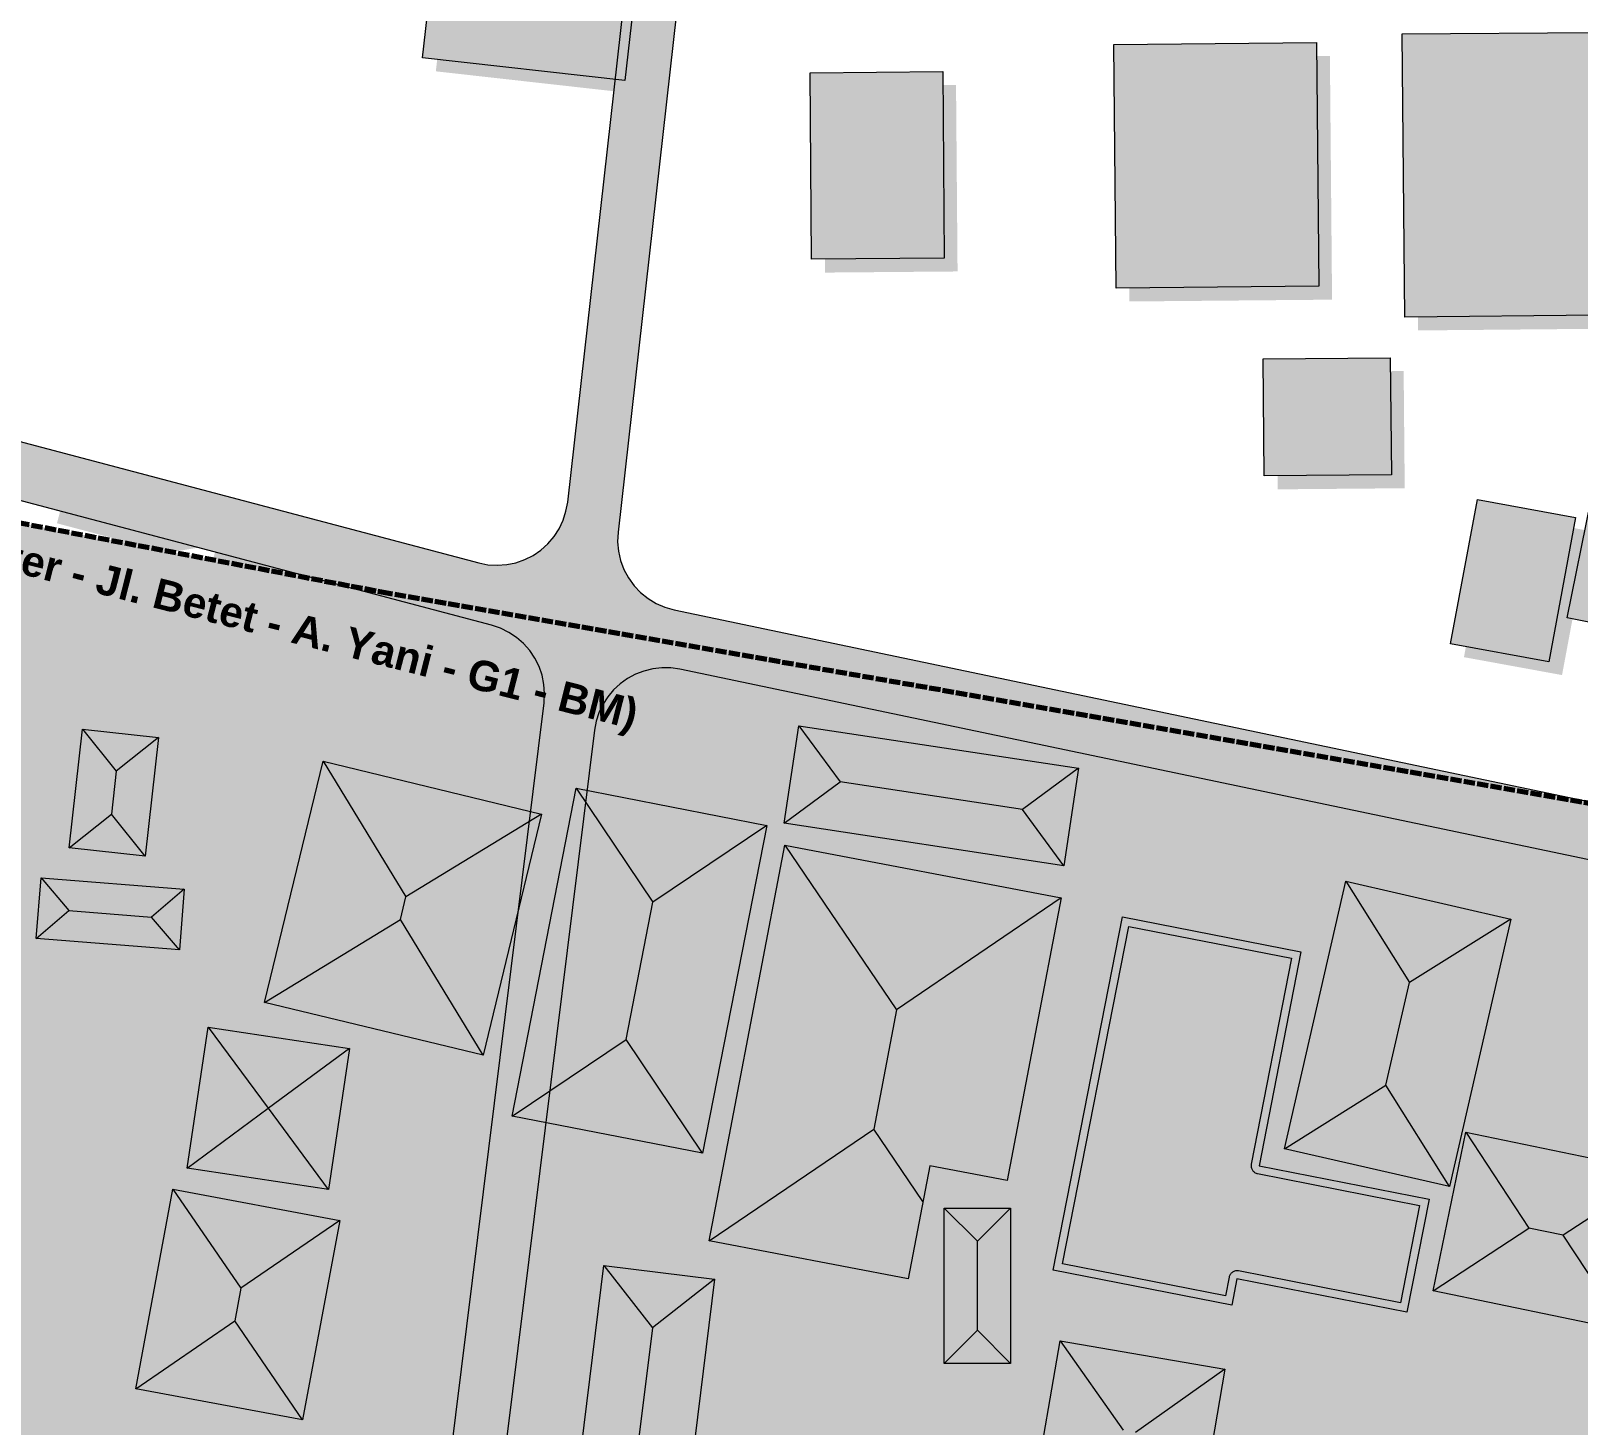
# Model space of a CAD drawing. Header units: metres. Extents: x 305859 to 307221, y 9155922 to 9156786.
# Drawn here: x 306657.5 to 306744.4, y 9156443.5 to 9156521.8 of the extents above; entities that cross this region are included whole.
import ezdxf

# ---------------------------------------------------------------- set-up
doc = ezdxf.new("R2010")
doc.units = ezdxf.units.M
doc.linetypes.add('DASHED', pattern=[1.524, 1.27, -0.254])
doc.linetypes.add('DASHED2', pattern=[0.762, 0.635, -0.127])
for name, color, linetype, lineweight, true_color in [('A-ALUR_DISTRIBUSI', 7, 'DASHED', 50, 0x7828a0), ('A-LABEL', 7, 'Continuous', 0, 0x000000), ('B-BANGUNAN_PERMUKIMAN', 7, 'Continuous', 13, 0xf0cd8c), ('B-BAYANGAN', 7, 'Continuous', 0, 0x76786c), ('B-DELINEASI', 7, 'DASHED2', 70, 0xc800c8), ('J-PERKERASAN_JALAN', 7, 'Continuous', 9, 0x989896), ('K-BANGUNAN_LUAR_TAPAK', 7, 'Continuous', 9, 0xdedede)]:
    doc.layers.add(name, color=color, linetype=linetype, lineweight=lineweight, true_color=true_color)
doc.layers.add('G-PERKERASAN', color=7, linetype='Continuous')
doc.styles.add('ARIALB', font='arialbd.ttf')

msp = doc.modelspace()

# ---------------------------------------------------------------- hatches: boundary and pattern name
at = {"layer": 'A-ALUR_DISTRIBUSI', "true_color": 0x7828a0}
h = msp.add_hatch(color=195, dxfattribs=at)
h.dxf.hatch_style = 1
h.paths.add_polyline_path([(306659.624, 9156495.393), (306665.092, 9156493.944), (306664.733, 9156492.591), (306659.265, 9156494.039), (306658.934, 9156494.127), (306659.292, 9156495.481), (306659.624, 9156495.393)])
h = msp.add_hatch(color=195, dxfattribs=at)
h.dxf.hatch_style = 1
h.paths.add_polyline_path([(306666.846, 9156492.755), (306661.978, 9156491.95), (306663.015, 9156495.865)])
h = msp.add_hatch(color=195, dxfattribs=at)
h.dxf.hatch_style = 1
h.paths.add_polyline_path([(306672.881, 9156491.881), (306673.792, 9156491.639), (306673.433, 9156490.286), (306672.522, 9156490.527), (306667.633, 9156491.822), (306667.992, 9156493.176), (306672.881, 9156491.881)])
h = msp.add_hatch(color=195, dxfattribs=at)
h.dxf.hatch_style = 1
h.paths.add_polyline_path([(306677.982, 9156490.529), (306682.065, 9156489.448), (306682.492, 9156489.335), (306682.133, 9156487.981), (306681.707, 9156488.094), (306677.624, 9156489.176), (306676.333, 9156489.518), (306676.692, 9156490.871), (306677.982, 9156490.529)])
h = msp.add_hatch(color=195, dxfattribs=at)
h.dxf.hatch_style = 1
h.paths.add_polyline_path([(306687.177, 9156488.094), (306688.193, 9156487.825), (306689.095, 9156487.636), (306690.916, 9156487.256), (306691.193, 9156487.198), (306690.907, 9156485.828), (306690.63, 9156485.886), (306688.809, 9156486.266), (306687.894, 9156486.457), (306687.876, 9156486.461), (306687.865, 9156486.464), (306687.847, 9156486.468), (306686.819, 9156486.74), (306685.033, 9156487.213), (306685.392, 9156488.567), (306687.177, 9156488.094)])
h = msp.add_hatch(color=195, dxfattribs=at)
h.dxf.hatch_style = 1
h.paths.add_polyline_path([(306697.271, 9156485.93), (306700.004, 9156485.36), (306699.718, 9156483.99), (306696.985, 9156484.56), (306693.844, 9156485.215), (306694.13, 9156486.586), (306697.271, 9156485.93)])
h = msp.add_hatch(color=195, dxfattribs=at)
h.dxf.hatch_style = 1
h.paths.add_polyline_path([(306707.246, 9156483.849), (306708.814, 9156483.522), (306708.528, 9156482.151), (306706.96, 9156482.478), (306702.654, 9156483.377), (306702.94, 9156484.747), (306707.246, 9156483.849)])
h = msp.add_hatch(color=195, dxfattribs=at)
h.dxf.hatch_style = 1
h.paths.add_polyline_path([(306713.591, 9156482.525), (306717.624, 9156481.684), (306717.338, 9156480.313), (306713.305, 9156481.155), (306711.465, 9156481.539), (306711.751, 9156482.909), (306713.591, 9156482.525)])
h = msp.add_hatch(color=195, dxfattribs=at)
h.dxf.hatch_style = 1
h.paths.add_polyline_path([(306720.841, 9156481.013), (306726.434, 9156479.846), (306726.149, 9156478.475), (306720.555, 9156479.642), (306720.275, 9156479.701), (306720.561, 9156481.071), (306720.841, 9156481.013)])
h = msp.add_hatch(color=195, dxfattribs=at)
h.dxf.hatch_style = 1
h.paths.add_polyline_path([(306735.102, 9156477.323), (306730.283, 9156476.259), (306731.11, 9156480.224)])
h = msp.add_hatch(color=195, dxfattribs=at)
h.dxf.hatch_style = 1
h.paths.add_polyline_path([(306732.627, 9156478.554), (306735.245, 9156478.008), (306734.959, 9156476.638), (306732.342, 9156477.184), (306729.085, 9156477.863), (306729.371, 9156479.233), (306732.627, 9156478.554)])
h = msp.add_hatch(color=195, dxfattribs=at)
h.dxf.hatch_style = 1
h.paths.add_polyline_path([(306740.795, 9156476.85), (306743.522, 9156476.282), (306744.055, 9156476.171), (306743.769, 9156474.8), (306743.237, 9156474.911), (306740.509, 9156475.48), (306737.896, 9156476.025), (306738.182, 9156477.396), (306740.795, 9156476.85)])
at = {"layer": 'B-BANGUNAN_PERMUKIMAN', "true_color": 0xee9467}
h = msp.add_hatch(color=21, dxfattribs=at)
h.dxf.hatch_style = 1
h.paths.add_polyline_path([(306660.367, 9156482.572), (306662.262, 9156480.204), (306661.995, 9156477.799), (306659.627, 9156475.905), (306659.627, 9156475.905), (306660.367, 9156482.572)])
at = {"layer": 'B-BANGUNAN_PERMUKIMAN', "true_color": 0xe99165}
h = msp.add_hatch(color=33, dxfattribs=at)
h.dxf.hatch_style = 1
h.paths.add_polyline_path([(306662.262, 9156480.204), (306660.367, 9156482.572), (306664.63, 9156482.099), (306662.262, 9156480.204)])
at = {"layer": 'B-BANGUNAN_PERMUKIMAN', "true_color": 0xef9567}
h = msp.add_hatch(color=21, dxfattribs=at)
h.dxf.hatch_style = 1
h.paths.add_polyline_path([(306702.939, 9156479.602), (306699.785, 9156477.278), (306700.615, 9156482.756), (306702.939, 9156479.602)])
at = {"layer": 'B-BANGUNAN_PERMUKIMAN', "true_color": 0xe89064}
h = msp.add_hatch(color=33, dxfattribs=at)
h.dxf.hatch_style = 1
h.paths.add_polyline_path([(306716.33, 9156480.376), (306713.176, 9156478.051), (306702.939, 9156479.602), (306700.615, 9156482.756), (306700.615, 9156482.757), (306716.33, 9156480.376)])
at = {"layer": 'B-BANGUNAN_PERMUKIMAN', "true_color": 0xb97350}
h = msp.add_hatch(color=23, dxfattribs=at)
h.dxf.hatch_style = 1
h.paths.add_polyline_path([(306661.995, 9156477.799), (306662.262, 9156480.204), (306664.63, 9156482.099), (306663.889, 9156475.432), (306661.995, 9156477.799)])
at = {"layer": 'B-BANGUNAN_PERMUKIMAN', "true_color": 0xf09668}
h = msp.add_hatch(color=21, dxfattribs=at)
h.dxf.hatch_style = 1
h.paths.add_polyline_path([(306678.533, 9156473.143), (306678.226, 9156471.874), (306670.6, 9156467.222), (306673.881, 9156480.769), (306678.533, 9156473.143)])
at = {"layer": 'B-BANGUNAN_PERMUKIMAN', "true_color": 0xe58e63}
h = msp.add_hatch(color=33, dxfattribs=at)
h.dxf.hatch_style = 1
h.paths.add_polyline_path([(306678.533, 9156473.143), (306673.881, 9156480.769), (306673.881, 9156480.769), (306686.158, 9156477.795), (306678.533, 9156473.143)])
at = {"layer": 'B-BANGUNAN_PERMUKIMAN', "true_color": 0xbf7753}
h = msp.add_hatch(color=23, dxfattribs=at)
h.dxf.hatch_style = 1
h.paths.add_polyline_path([(306702.939, 9156479.602), (306713.176, 9156478.051), (306715.5, 9156474.897), (306699.785, 9156477.278), (306702.939, 9156479.602)])
at = {"layer": 'B-BANGUNAN_PERMUKIMAN', "true_color": 0xb87250}
h = msp.add_hatch(color=35, dxfattribs=at)
h.dxf.hatch_style = 1
h.paths.add_polyline_path([(306713.176, 9156478.051), (306716.33, 9156480.376), (306715.5, 9156474.897), (306715.5, 9156474.897), (306713.176, 9156478.051)])
at = {"layer": 'B-BANGUNAN_PERMUKIMAN', "true_color": 0xf09568}
h = msp.add_hatch(color=21, dxfattribs=at)
h.dxf.hatch_style = 1
h.paths.add_polyline_path([(306688.111, 9156479.25), (306692.414, 9156472.858), (306690.905, 9156465.137), (306684.513, 9156460.835), (306684.513, 9156460.835), (306688.111, 9156479.25)])
at = {"layer": 'B-BANGUNAN_PERMUKIMAN', "true_color": 0xe68f64}
h = msp.add_hatch(color=33, dxfattribs=at)
h.dxf.hatch_style = 1
h.paths.add_polyline_path([(306698.806, 9156477.16), (306698.806, 9156477.16), (306692.414, 9156472.858), (306688.111, 9156479.25), (306698.806, 9156477.16)])
at = {"layer": 'B-BANGUNAN_PERMUKIMAN', "true_color": 0xbe7652}
h = msp.add_hatch(color=23, dxfattribs=at)
h.dxf.hatch_style = 1
h.paths.add_polyline_path([(306661.995, 9156477.799), (306663.889, 9156475.432), (306663.889, 9156475.432), (306659.627, 9156475.905), (306661.995, 9156477.799)])
at = {"layer": 'B-BANGUNAN_PERMUKIMAN', "true_color": 0xb7714f}
h = msp.add_hatch(color=35, dxfattribs=at)
h.dxf.hatch_style = 1
h.paths.add_polyline_path([(306682.877, 9156464.249), (306678.226, 9156471.874), (306678.533, 9156473.143), (306686.158, 9156477.795), (306682.877, 9156464.249)])
at = {"layer": 'B-BANGUNAN_PERMUKIMAN', "true_color": 0xb7724f}
h = msp.add_hatch(color=35, dxfattribs=at)
h.dxf.hatch_style = 1
h.paths.add_polyline_path([(306690.905, 9156465.137), (306692.414, 9156472.858), (306698.806, 9156477.16), (306695.207, 9156458.745), (306690.905, 9156465.137)])
at = {"layer": 'B-BANGUNAN_PERMUKIMAN', "true_color": 0xec9366}
h = msp.add_hatch(color=33, dxfattribs=at)
h.dxf.hatch_style = 1
h.paths.add_polyline_path([(306699.823, 9156476.054), (306706.1, 9156466.809), (306704.819, 9156460.108), (306695.574, 9156453.83), (306696.789, 9156460.183), (306697.864, 9156465.808), (306699.823, 9156476.054)])
at = {"layer": 'B-BANGUNAN_PERMUKIMAN', "true_color": 0xe58e63}
h = msp.add_hatch(color=33, dxfattribs=at)
h.dxf.hatch_style = 1
h.paths.add_polyline_path([(306706.1, 9156466.809), (306699.823, 9156476.054), (306715.345, 9156473.086), (306715.345, 9156473.086), (306706.1, 9156466.809)])
at = {"layer": 'B-BANGUNAN_PERMUKIMAN', "true_color": 0xed9467}
h = msp.add_hatch(color=21, dxfattribs=at)
h.dxf.hatch_style = 1
h.paths.add_polyline_path([(306659.604, 9156472.378), (306657.77, 9156470.813), (306658.039, 9156474.212), (306659.604, 9156472.378)])
at = {"layer": 'B-BANGUNAN_PERMUKIMAN', "true_color": 0xea9165}
h = msp.add_hatch(color=33, dxfattribs=at)
h.dxf.hatch_style = 1
h.paths.add_polyline_path([(306664.248, 9156472.012), (306659.604, 9156472.378), (306658.039, 9156474.212), (306658.039, 9156474.212), (306666.082, 9156473.577), (306664.248, 9156472.012)])
at = {"layer": 'B-BANGUNAN_PERMUKIMAN', "true_color": 0xba7350}
h = msp.add_hatch(color=23, dxfattribs=at)
h.dxf.hatch_style = 1
h.paths.add_polyline_path([(306665.813, 9156470.178), (306664.248, 9156472.012), (306666.082, 9156473.577), (306666.082, 9156473.577), (306665.813, 9156470.178)])
at = {"layer": 'B-BANGUNAN_PERMUKIMAN', "true_color": 0xf09568}
h = msp.add_hatch(color=21, dxfattribs=at)
h.dxf.hatch_style = 1
h.paths.add_polyline_path([(306731.343, 9156474.021), (306734.913, 9156468.33), (306733.595, 9156462.572), (306727.904, 9156459.002), (306727.904, 9156459.002), (306731.343, 9156474.021)])
at = {"layer": 'B-BANGUNAN_PERMUKIMAN', "true_color": 0xe68f63}
h = msp.add_hatch(color=33, dxfattribs=at)
h.dxf.hatch_style = 1
h.paths.add_polyline_path([(306740.603, 9156471.9), (306734.913, 9156468.33), (306731.343, 9156474.021), (306740.603, 9156471.9)])
at = {"layer": 'B-BANGUNAN_PERMUKIMAN', "true_color": 0xb5714e}
h = msp.add_hatch(color=35, dxfattribs=at)
h.dxf.hatch_style = 1
h.paths.add_polyline_path([(306704.819, 9156460.108), (306706.1, 9156466.809), (306715.345, 9156473.086), (306712.311, 9156457.216), (306707.969, 9156458.046), (306707.584, 9156456.035), (306704.819, 9156460.108)])
at = {"layer": 'B-BANGUNAN_PERMUKIMAN', "true_color": 0xbd7652}
h = msp.add_hatch(color=23, dxfattribs=at)
h.dxf.hatch_style = 1
h.paths.add_polyline_path([(306657.77, 9156470.813), (306659.604, 9156472.378), (306664.248, 9156472.012), (306665.813, 9156470.178), (306657.77, 9156470.813)])
at = {"layer": 'B-BANGUNAN_PERMUKIMAN', "true_color": 0xc27954}
h = msp.add_hatch(color=23, dxfattribs=at)
h.dxf.hatch_style = 1
h.paths.add_polyline_path([(306678.226, 9156471.874), (306682.877, 9156464.249), (306670.6, 9156467.222), (306678.226, 9156471.874)])
at = {"layer": 'B-BANGUNAN_PERMUKIMAN', "true_color": 0xd4845c}
h = msp.add_hatch(color=23, dxfattribs=at)
h.dxf.hatch_style = 1
h.paths.add_polyline_path([(306736.019, 9156456.174), (306734.774, 9156449.822), (306725.224, 9156451.693), (306724.933, 9156450.209), (306714.899, 9156452.175), (306718.788, 9156472.019), (306728.823, 9156470.053), (306726.469, 9156458.046), (306736.019, 9156456.174)])
at = {"layer": 'B-BANGUNAN_PERMUKIMAN', "true_color": 0xb7724f}
h = msp.add_hatch(color=35, dxfattribs=at)
h.dxf.hatch_style = 1
h.paths.add_polyline_path([(306733.595, 9156462.572), (306734.913, 9156468.33), (306740.603, 9156471.9), (306737.164, 9156456.882), (306733.595, 9156462.572)])
at = {"layer": 'B-BANGUNAN_PERMUKIMAN', "true_color": 0xef9467}
h = msp.add_hatch(color=21, dxfattribs=at)
h.dxf.hatch_style = 1
h.paths.add_polyline_path([(306670.806, 9156461.273), (306666.25, 9156457.905), (306667.438, 9156465.829), (306670.806, 9156461.273)])
at = {"layer": 'B-BANGUNAN_PERMUKIMAN', "true_color": 0xe89064}
h = msp.add_hatch(color=33, dxfattribs=at)
h.dxf.hatch_style = 1
h.paths.add_polyline_path([(306670.819, 9156461.271), (306670.806, 9156461.273), (306667.438, 9156465.829), (306667.438, 9156465.829), (306675.376, 9156464.639), (306670.819, 9156461.271)])
at = {"layer": 'B-BANGUNAN_PERMUKIMAN', "true_color": 0xc17853}
h = msp.add_hatch(color=23, dxfattribs=at)
h.dxf.hatch_style = 1
h.paths.add_polyline_path([(306690.905, 9156465.137), (306695.207, 9156458.745), (306684.513, 9156460.835), (306690.905, 9156465.137)])
at = {"layer": 'B-BANGUNAN_PERMUKIMAN', "true_color": 0xb87350}
h = msp.add_hatch(color=35, dxfattribs=at)
h.dxf.hatch_style = 1
h.paths.add_polyline_path([(306670.819, 9156461.271), (306675.376, 9156464.639), (306674.187, 9156456.714), (306670.819, 9156461.271)])
at = {"layer": 'B-BANGUNAN_PERMUKIMAN', "true_color": 0xc17854}
h = msp.add_hatch(color=23, dxfattribs=at)
h.dxf.hatch_style = 1
h.paths.add_polyline_path([(306733.595, 9156462.572), (306737.164, 9156456.882), (306737.164, 9156456.881), (306727.904, 9156459.002), (306733.595, 9156462.572)])
at = {"layer": 'B-BANGUNAN_PERMUKIMAN', "true_color": 0xbf7753}
h = msp.add_hatch(color=23, dxfattribs=at)
h.dxf.hatch_style = 1
h.paths.add_polyline_path([(306666.25, 9156457.905), (306666.25, 9156457.905), (306670.806, 9156461.273), (306670.819, 9156461.271), (306674.187, 9156456.714), (306666.25, 9156457.905)])
h = msp.add_hatch(color=23, dxfattribs=at)
h.dxf.hatch_style = 1
h.paths.add_polyline_path([(306704.819, 9156460.108), (306707.584, 9156456.035), (306706.754, 9156451.693), (306695.574, 9156453.83), (306704.819, 9156460.108)])
at = {"layer": 'B-BANGUNAN_PERMUKIMAN', "true_color": 0xf09568}
h = msp.add_hatch(color=21, dxfattribs=at)
h.dxf.hatch_style = 1
h.paths.add_polyline_path([(306738.093, 9156459.93), (306738.093, 9156459.93), (306741.626, 9156454.549), (306736.244, 9156451.016), (306738.093, 9156459.93)])
at = {"layer": 'B-BANGUNAN_PERMUKIMAN', "true_color": 0xe68f64}
h = msp.add_hatch(color=33, dxfattribs=at)
h.dxf.hatch_style = 1
h.paths.add_polyline_path([(306743.559, 9156454.148), (306741.626, 9156454.549), (306738.093, 9156459.93), (306748.94, 9156457.682), (306743.559, 9156454.148)])
at = {"layer": 'B-BANGUNAN_PERMUKIMAN', "true_color": 0xb7724f}
h = msp.add_hatch(color=35, dxfattribs=at)
h.dxf.hatch_style = 1
h.paths.add_polyline_path([(306743.559, 9156454.148), (306748.94, 9156457.682), (306747.092, 9156448.768), (306743.559, 9156454.148)])
at = {"layer": 'B-BANGUNAN_PERMUKIMAN', "true_color": 0xef9568}
h = msp.add_hatch(color=21, dxfattribs=at)
h.dxf.hatch_style = 1
h.paths.add_polyline_path([(306669.262, 9156451.165), (306668.92, 9156449.335), (306663.364, 9156445.525), (306665.452, 9156456.722), (306669.262, 9156451.165)])
at = {"layer": 'B-BANGUNAN_PERMUKIMAN', "true_color": 0xe78f64}
h = msp.add_hatch(color=33, dxfattribs=at)
h.dxf.hatch_style = 1
h.paths.add_polyline_path([(306669.262, 9156451.165), (306665.452, 9156456.722), (306674.818, 9156454.975), (306669.262, 9156451.165)])
at = {"layer": 'B-BANGUNAN_PERMUKIMAN', "true_color": 0xeb9266}
h = msp.add_hatch(color=33, dxfattribs=at)
h.dxf.hatch_style = 1
h.paths.add_polyline_path([(306708.782, 9156455.668), (306710.648, 9156453.803), (306710.648, 9156448.802), (306708.782, 9156446.937), (306708.782, 9156455.668)])
h = msp.add_hatch(color=33, dxfattribs=at)
h.dxf.hatch_style = 1
h.paths.add_polyline_path([(306712.513, 9156455.668), (306710.648, 9156453.803), (306708.782, 9156455.668), (306712.513, 9156455.668)])
at = {"layer": 'B-BANGUNAN_PERMUKIMAN', "true_color": 0xbc7551}
h = msp.add_hatch(color=23, dxfattribs=at)
h.dxf.hatch_style = 1
h.paths.add_polyline_path([(306712.513, 9156446.937), (306710.648, 9156448.802), (306710.648, 9156453.803), (306712.513, 9156455.668), (306712.513, 9156446.937)])
at = {"layer": 'B-BANGUNAN_PERMUKIMAN', "true_color": 0xb8724f}
h = msp.add_hatch(color=35, dxfattribs=at)
h.dxf.hatch_style = 1
h.paths.add_polyline_path([(306672.73, 9156443.779), (306668.92, 9156449.335), (306669.262, 9156451.165), (306674.818, 9156454.975), (306672.73, 9156443.779)])
at = {"layer": 'B-BANGUNAN_PERMUKIMAN', "true_color": 0xc17853}
h = msp.add_hatch(color=23, dxfattribs=at)
h.dxf.hatch_style = 1
h.paths.add_polyline_path([(306736.244, 9156451.016), (306741.626, 9156454.549), (306743.559, 9156454.148), (306747.092, 9156448.768), (306747.092, 9156448.767), (306736.244, 9156451.016)])
at = {"layer": 'B-BANGUNAN_PERMUKIMAN', "true_color": 0xee9467}
h = msp.add_hatch(color=21, dxfattribs=at)
h.dxf.hatch_style = 1
h.paths.add_polyline_path([(306692.384, 9156448.944), (306691.406, 9156441.03), (306687.915, 9156438.307), (306687.915, 9156438.307), (306689.661, 9156452.435), (306689.661, 9156452.435), (306692.384, 9156448.944)])
at = {"layer": 'B-BANGUNAN_PERMUKIMAN', "true_color": 0xe89065}
h = msp.add_hatch(color=33, dxfattribs=at)
h.dxf.hatch_style = 1
h.paths.add_polyline_path([(306692.384, 9156448.944), (306689.661, 9156452.435), (306695.875, 9156451.667), (306692.384, 9156448.944)])
at = {"layer": 'B-BANGUNAN_PERMUKIMAN', "true_color": 0xb97350}
h = msp.add_hatch(color=23, dxfattribs=at)
h.dxf.hatch_style = 1
h.paths.add_polyline_path([(306694.129, 9156437.539), (306691.406, 9156441.03), (306692.384, 9156448.944), (306695.875, 9156451.667), (306694.129, 9156437.539)])
at = {"layer": 'B-BANGUNAN_PERMUKIMAN', "true_color": 0xc07853}
h = msp.add_hatch(color=23, dxfattribs=at)
h.dxf.hatch_style = 1
h.paths.add_polyline_path([(306663.364, 9156445.525), (306663.364, 9156445.525), (306668.92, 9156449.335), (306672.73, 9156443.779), (306663.364, 9156445.525)])
at = {"layer": 'B-BANGUNAN_PERMUKIMAN', "true_color": 0xbc7551}
h = msp.add_hatch(color=23, dxfattribs=at)
h.dxf.hatch_style = 1
h.paths.add_polyline_path([(306710.648, 9156448.802), (306712.513, 9156446.937), (306708.782, 9156446.937), (306710.648, 9156448.802)])
at = {"layer": 'B-BANGUNAN_PERMUKIMAN', "true_color": 0xef9568}
h = msp.add_hatch(color=21, dxfattribs=at)
h.dxf.hatch_style = 1
h.paths.add_polyline_path([(306718.842, 9156443.186), (306713.821, 9156439.639), (306715.296, 9156448.206), (306718.842, 9156443.186)])
at = {"layer": 'B-BANGUNAN_PERMUKIMAN', "true_color": 0xe79064}
h = msp.add_hatch(color=33, dxfattribs=at)
h.dxf.hatch_style = 1
h.paths.add_polyline_path([(306724.549, 9156446.614), (306719.528, 9156443.067), (306718.842, 9156443.186), (306715.296, 9156448.206), (306715.296, 9156448.207), (306724.549, 9156446.614)])
at = {"layer": 'B-BANGUNAN_PERMUKIMAN', "true_color": 0xb8724f}
h = msp.add_hatch(color=35, dxfattribs=at)
h.dxf.hatch_style = 1
h.paths.add_polyline_path([(306723.074, 9156438.047), (306723.074, 9156438.047), (306719.528, 9156443.067), (306724.549, 9156446.614), (306723.074, 9156438.047)])
at = {"layer": 'B-BAYANGAN', "true_color": 0x76786c}
h = msp.add_hatch(color=8, dxfattribs=at)
h.dxf.hatch_style = 1
h.paths.add_polyline_path([(306681.829, 9156533.697), (306693.189, 9156532.427), (306691.58, 9156518.241), (306680.22, 9156519.511), (306681.829, 9156533.697)])
h = msp.add_hatch(color=8, dxfattribs=at)
h.dxf.hatch_style = 1
h.paths.add_polyline_path([(306735.257, 9156520.863), (306746.137, 9156520.951), (306746.279, 9156505.058), (306735.399, 9156504.959), (306735.257, 9156520.863)])
h = msp.add_hatch(color=8, dxfattribs=at)
h.dxf.hatch_style = 1
h.paths.add_polyline_path([(306719.06, 9156520.277), (306730.448, 9156520.379), (306730.569, 9156506.687), (306719.182, 9156506.585), (306719.06, 9156520.277)])
h = msp.add_hatch(color=8, dxfattribs=at)
h.dxf.hatch_style = 1
h.paths.add_polyline_path([(306701.996, 9156518.681), (306709.444, 9156518.745), (306709.53, 9156508.271), (306702.082, 9156508.208), (306701.996, 9156518.681)])
h = msp.add_hatch(color=8, dxfattribs=at)
h.dxf.hatch_style = 1
h.paths.add_polyline_path([(306727.452, 9156502.615), (306734.591, 9156502.677), (306734.651, 9156496.096), (306727.512, 9156496.034), (306727.452, 9156502.615)])
h = msp.add_hatch(color=8, dxfattribs=at)
h.dxf.hatch_style = 1
h.paths.add_polyline_path([(306745.001, 9156493.705), (306743.489, 9156485.603), (306737.978, 9156486.609), (306739.49, 9156494.711), (306745.001, 9156493.705)])
h = msp.add_hatch(color=8, dxfattribs=at)
h.dxf.hatch_style = 1
h.paths.add_polyline_path([(306665.38, 9156481.349), (306664.639, 9156474.682), (306660.376, 9156475.155), (306661.117, 9156481.823), (306665.38, 9156481.349)])
h = msp.add_hatch(color=8, dxfattribs=at)
h.dxf.hatch_style = 1
h.paths.add_polyline_path([(306717.081, 9156479.625), (306716.251, 9156474.147), (306700.535, 9156476.528), (306701.365, 9156482.007), (306717.081, 9156479.625)])
h = msp.add_hatch(color=8, dxfattribs=at)
h.dxf.hatch_style = 1
h.paths.add_polyline_path([(306686.908, 9156477.045), (306683.628, 9156463.499), (306671.35, 9156466.472), (306674.631, 9156480.019), (306686.908, 9156477.045)])
h = msp.add_hatch(color=8, dxfattribs=at)
h.dxf.hatch_style = 1
h.paths.add_polyline_path([(306699.556, 9156476.41), (306695.957, 9156457.995), (306685.263, 9156460.085), (306688.861, 9156478.5), (306699.556, 9156476.41)])
h = msp.add_hatch(color=8, dxfattribs=at)
h.dxf.hatch_style = 1
h.paths.add_polyline_path([(306716.095, 9156472.337), (306713.061, 9156456.466), (306708.719, 9156457.296), (306707.504, 9156450.943), (306696.324, 9156453.08), (306697.539, 9156459.433), (306700.573, 9156475.304), (306716.095, 9156472.337)])
h = msp.add_hatch(color=8, dxfattribs=at)
h.dxf.hatch_style = 1
h.paths.add_polyline_path([(306666.832, 9156472.827), (306666.564, 9156469.428), (306658.52, 9156470.063), (306658.789, 9156473.462), (306666.832, 9156472.827)])
h = msp.add_hatch(color=8, dxfattribs=at)
h.dxf.hatch_style = 1
h.paths.add_polyline_path([(306741.353, 9156471.15), (306737.914, 9156456.131), (306728.653, 9156458.252), (306732.092, 9156473.271), (306741.353, 9156471.15)])
h = msp.add_hatch(color=8, dxfattribs=at)
h.dxf.hatch_style = 1
h.paths.add_polyline_path([(306736.769, 9156455.424), (306735.524, 9156449.072), (306725.974, 9156450.943), (306725.683, 9156449.459), (306715.649, 9156451.425), (306719.538, 9156471.269), (306729.573, 9156469.303), (306727.219, 9156457.296), (306736.769, 9156455.424)])
h = msp.add_hatch(color=8, dxfattribs=at)
h.dxf.hatch_style = 1
h.paths.add_polyline_path([(306676.126, 9156463.889), (306674.937, 9156455.964), (306666.999, 9156457.155), (306668.188, 9156465.079), (306676.126, 9156463.889)])
h = msp.add_hatch(color=8, dxfattribs=at)
h.dxf.hatch_style = 1
h.paths.add_polyline_path([(306749.69, 9156456.932), (306747.842, 9156448.017), (306736.994, 9156450.266), (306738.842, 9156459.181), (306749.69, 9156456.932)])
h = msp.add_hatch(color=8, dxfattribs=at)
h.dxf.hatch_style = 1
h.paths.add_polyline_path([(306675.568, 9156454.225), (306673.48, 9156443.029), (306664.114, 9156444.775), (306666.202, 9156455.972), (306675.568, 9156454.225)])
h = msp.add_hatch(color=8, dxfattribs=at)
h.dxf.hatch_style = 1
h.paths.add_polyline_path([(306713.263, 9156446.187), (306709.532, 9156446.187), (306709.532, 9156454.918), (306713.263, 9156454.918), (306713.263, 9156446.187)])
h = msp.add_hatch(color=8, dxfattribs=at)
h.dxf.hatch_style = 1
h.paths.add_polyline_path([(306696.625, 9156450.917), (306694.879, 9156436.789), (306688.665, 9156437.557), (306690.411, 9156451.685), (306696.625, 9156450.917)])
h = msp.add_hatch(color=8, dxfattribs=at)
h.dxf.hatch_style = 1
h.paths.add_polyline_path([(306725.299, 9156445.864), (306723.825, 9156437.297), (306714.571, 9156438.889), (306716.046, 9156447.457), (306725.299, 9156445.864)])
at = {"layer": 'G-PERKERASAN', "true_color": 0xe0ded9}
h = msp.add_hatch(color=254, dxfattribs=at)
h.dxf.hatch_style = 1
h.paths.add_polyline_path([(306908.991, 9156199.224), (306871.946, 9156198.019), (306868.838, 9156144.144), (306843.973, 9156139.654), (306613.966, 9156113.407), (306520.721, 9156109.954), (306448.831, 9156118.111), (306448.831, 9156123.174), (306477.156, 9156118.515), (306520.147, 9156115.685), (306566.866, 9156115.258), (306613.832, 9156118.698), (306780.378, 9156142.221), (306834.175, 9156150.611), (306834.206, 9156150.614), (306834.236, 9156150.619), (306836.67, 9156150.94), (306832.652, 9156160.25), (306794.325, 9156155.537), (306785.065, 9156153.865), (306754.667, 9156148.377), (306749.086, 9156147.369), (306735.941, 9156145.416), (306694.109, 9156139.201), (306682.572, 9156137.435), (306647.045, 9156131.998), (306596.424, 9156127.396), (306534.299, 9156127.396), (306532.491, 9156127.582), (306527.336, 9156128.112), (306527.76, 9156145.94), (306529.801, 9156231.677), (306512.264, 9156228.096), (306472.743, 9156232.048), (306466.174, 9156213.241), (306448.831, 9156196.713), (306448.831, 9156532.371), (306504.834, 9156523.084), (306572.178, 9156510.306), (306677.166, 9156490.276), (306781.809, 9156471.972), (306833.432, 9156467.309), (306884.355, 9156462.71), (306888.869, 9156462.302), (306908.991, 9156460.229), (306908.991, 9156405.135), (306880.738, 9156410.367), (306872.191, 9156289.958), (306880.063, 9156289.504), (306887.261, 9156399.075), (306908.991, 9156395.952), (306908.991, 9156283.201), (306908.991, 9156208.942), (306891.749, 9156208.374), (306886.184, 9156208.191), (306882.096, 9156208.056), (306881.637, 9156222), (306879.908, 9156222), (306879.787, 9156200), (306885.632, 9156200.303), (306885.601, 9156199.857), (306906.625, 9156201.392), (306908.7, 9156201.5), (306908.991, 9156201.535), (306908.991, 9156199.224)])
at = {"layer": 'J-PERKERASAN_JALAN', "true_color": 0xa8a8a6}
h = msp.add_hatch(color=253, dxfattribs=at)
h.dxf.hatch_style = 1
h.paths.add_polyline_path([(306644.846, 9156501.891), (306682.628, 9156491.9), (306683.147, 9156491.799), (306683.674, 9156491.767), (306684.2, 9156491.805), (306684.718, 9156491.912), (306685.216, 9156492.086), (306685.687, 9156492.324), (306686.123, 9156492.622), (306686.516, 9156492.975), (306686.858, 9156493.377), (306687.145, 9156493.82), (306687.371, 9156494.297), (306687.532, 9156494.8), (306687.626, 9156495.32), (306695.984, 9156569.63), (306695.989, 9156569.68), (306698.582, 9156595.648), (306698.6, 9156596.174), (306698.548, 9156596.698), (306698.428, 9156597.211), (306698.242, 9156597.704), (306697.992, 9156598.168), (306697.684, 9156598.595), (306697.322, 9156598.978), (306696.913, 9156599.31), (306696.464, 9156599.585), (306695.982, 9156599.799), (306695.477, 9156599.948), (306694.957, 9156600.029), (306670.552, 9156602.201), (306670.518, 9156602.204), (306670.5, 9156602.206), (306670.466, 9156602.21), (306657.245, 9156603.85), (306657.037, 9156603.87), (306645.006, 9156604.728), (306644.988, 9156604.729), (306644.846, 9156604.739), (306644.846, 9156621.261), (306646.808, 9156644.864), (306646.817, 9156645.394), (306646.755, 9156645.922), (306646.625, 9156646.436), (306646.427, 9156646.928), (306646.166, 9156647.39), (306645.846, 9156647.813), (306645.473, 9156648.191), (306645.053, 9156648.515), (306644.846, 9156648.636), (306644.846, 9156652.085), (306644.923, 9156652.078), (306645.076, 9156652.056), (306645.226, 9156652.019), (306645.31, 9156651.993), (306646.552, 9156651.573), (306646.635, 9156651.543), (306646.777, 9156651.481), (306646.893, 9156651.417), (306647.021, 9156651.331), (306647.091, 9156651.277), (306648.075, 9156650.482), (306648.162, 9156650.408), (306648.302, 9156650.266), (306648.424, 9156650.108), (306648.487, 9156650.013), (306649.22, 9156648.813), (306649.269, 9156648.727), (306649.344, 9156648.572), (306649.403, 9156648.411), (306649.43, 9156648.316), (306649.845, 9156646.712), (306649.869, 9156646.584), (306649.877, 9156646.448), (306649.896, 9156646.221), (306649.912, 9156646.085), (306649.909, 9156645.955), (306647.057, 9156611.647), (306647.048, 9156611.12), (306647.108, 9156610.596), (306647.237, 9156610.085), (306647.432, 9156609.595), (306647.689, 9156609.135), (306648.005, 9156608.713), (306648.374, 9156608.336), (306648.789, 9156608.011), (306649.243, 9156607.743), (306649.728, 9156607.538), (306650.236, 9156607.397), (306650.758, 9156607.325), (306657.367, 9156606.854), (306657.419, 9156606.85), (306657.445, 9156606.847), (306657.497, 9156606.842), (306665.344, 9156605.868), (306665.869, 9156605.838), (306666.394, 9156605.877), (306666.909, 9156605.984), (306667.406, 9156606.159), (306667.875, 9156606.397), (306668.309, 9156606.694), (306668.701, 9156607.046), (306669.043, 9156607.446), (306669.329, 9156607.888), (306669.555, 9156608.363), (306669.716, 9156608.864), (306669.81, 9156609.382), (306674.406, 9156649.437), (306674.428, 9156649.558), (306674.551, 9156649.552), (306677.271, 9156649.24), (306677.393, 9156649.218), (306677.387, 9156649.095), (306672.801, 9156609.131), (306672.776, 9156608.6), (306672.821, 9156608.07), (306672.936, 9156607.551), (306673.119, 9156607.051), (306673.367, 9156606.581), (306673.675, 9156606.147), (306674.037, 9156605.758), (306674.448, 9156605.421), (306674.9, 9156605.141), (306675.385, 9156604.924), (306675.895, 9156604.773), (306676.421, 9156604.69), (306695.455, 9156602.997), (306695.967, 9156602.984), (306696.477, 9156603.037), (306696.976, 9156603.155), (306697.455, 9156603.336), (306697.908, 9156603.576), (306698.326, 9156603.873), (306698.703, 9156604.22), (306699.032, 9156604.613), (306699.309, 9156605.044), (306699.528, 9156605.508), (306699.686, 9156605.996), (306699.78, 9156606.499), (306716.122, 9156741.172), (306716.151, 9156741.689), (306716.113, 9156742.205), (306716.009, 9156742.711), (306715.841, 9156743.2), (306715.61, 9156743.663), (306715.322, 9156744.093), (306714.981, 9156744.482), (306714.592, 9156744.823), (306714.163, 9156745.112), (306713.7, 9156745.342), (306713.211, 9156745.511), (306712.704, 9156745.616), (306712.189, 9156745.654), (306666.911, 9156746.074), (306644.846, 9156746.374), (306644.846, 9156749.374), (306666.925, 9156749.074), (306666.942, 9156749.074), (306718.292, 9156748.598), (306718.4, 9156748.598), (306737.502, 9156748.94), (306746.832, 9156749), (306746.832, 9156746.001), (306737.593, 9156745.941), (306737.547, 9156745.94), (306723.164, 9156745.683), (306722.646, 9156745.64), (306722.137, 9156745.53), (306721.647, 9156745.354), (306721.184, 9156745.117), (306720.755, 9156744.822), (306720.369, 9156744.473), (306720.031, 9156744.077), (306719.747, 9156743.641), (306719.523, 9156743.171), (306719.361, 9156742.677), (306719.265, 9156742.165), (306702.827, 9156606.709), (306702.798, 9156606.205), (306702.833, 9156605.702), (306702.931, 9156605.207), (306703.09, 9156604.728), (306703.308, 9156604.273), (306703.582, 9156603.849), (306703.907, 9156603.463), (306704.278, 9156603.121), (306704.689, 9156602.828), (306705.134, 9156602.59), (306705.605, 9156602.409), (306706.096, 9156602.289), (306706.597, 9156602.232), (306734.805, 9156600.812), (306735.341, 9156600.821), (306735.872, 9156600.902), (306736.387, 9156601.053), (306736.877, 9156601.271), (306737.333, 9156601.554), (306737.748, 9156601.894), (306738.113, 9156602.288), (306738.422, 9156602.726), (306738.67, 9156603.202), (306738.852, 9156603.707), (306738.964, 9156604.231), (306739.006, 9156604.766), (306739.208, 9156624.77), (306739.214, 9156624.897), (306739.218, 9156624.96), (306739.232, 9156625.087), (306739.378, 9156626.142), (306739.392, 9156626.229), (306739.431, 9156626.4), (306739.456, 9156626.484), (306739.711, 9156627.27), (306739.743, 9156627.363), (306739.812, 9156627.52), (306739.883, 9156627.648), (306739.981, 9156627.788), (306740.042, 9156627.864), (306740.45, 9156628.344), (306740.517, 9156628.418), (306740.644, 9156628.54), (306740.762, 9156628.632), (306740.888, 9156628.713), (306741.022, 9156628.78), (306741.186, 9156628.842), (306741.282, 9156628.871), (306741.894, 9156629.037), (306741.984, 9156629.059), (306742.165, 9156629.09), (306742.257, 9156629.1), (306742.92, 9156629.153), (306742.958, 9156629.155), (306742.978, 9156629.157), (306743.016, 9156629.158), (306746.832, 9156629.316), (306746.832, 9156624.748), (306746.627, 9156624.785), (306746.112, 9156624.811), (306745.599, 9156624.77), (306745.094, 9156624.664), (306744.608, 9156624.494), (306744.148, 9156624.263), (306743.721, 9156623.975), (306743.334, 9156623.634), (306742.995, 9156623.246), (306742.709, 9156622.818), (306742.479, 9156622.357), (306742.311, 9156621.87), (306742.207, 9156621.366), (306742.169, 9156620.852), (306742.009, 9156605.084), (306742.036, 9156604.578), (306742.127, 9156604.079), (306742.281, 9156603.595), (306742.494, 9156603.135), (306742.764, 9156602.705), (306743.086, 9156602.313), (306743.455, 9156601.965), (306743.865, 9156601.667), (306744.31, 9156601.423), (306744.782, 9156601.237), (306745.274, 9156601.112), (306745.778, 9156601.051), (306746.285, 9156601.053), (306746.832, 9156601.091), (306746.832, 9156598.084), (306740.557, 9156597.65), (306740.55, 9156597.65), (306739.623, 9156597.584), (306739.502, 9156597.579), (306739.441, 9156597.578), (306739.32, 9156597.581), (306705.781, 9156599.269), (306705.274, 9156599.263), (306704.772, 9156599.192), (306704.283, 9156599.059), (306703.815, 9156598.864), (306703.375, 9156598.612), (306702.971, 9156598.307), (306702.609, 9156597.952), (306702.294, 9156597.555), (306702.032, 9156597.121), (306701.827, 9156596.658), (306701.682, 9156596.172), (306701.6, 9156595.672), (306698.971, 9156569.354), (306698.97, 9156569.345), (306698.968, 9156569.32), (306690.454, 9156493.625), (306690.43, 9156493.089), (306690.478, 9156492.555), (306690.597, 9156492.032), (306690.785, 9156491.529), (306691.038, 9156491.057), (306691.353, 9156490.622), (306691.723, 9156490.233), (306692.141, 9156489.897), (306692.601, 9156489.621), (306693.093, 9156489.408), (306693.61, 9156489.263), (306746.584, 9156478.174), (306746.832, 9156478.131), (306746.832, 9156474.899), (306746.254, 9156474.979), (306746.187, 9156474.99), (306746.147, 9156474.997), (306746.081, 9156475.01), (306693.923, 9156485.928), (306693.42, 9156486.001), (306692.911, 9156486.008), (306692.406, 9156485.952), (306691.912, 9156485.831), (306691.437, 9156485.649), (306690.989, 9156485.409), (306690.575, 9156485.113), (306690.202, 9156484.767), (306689.876, 9156484.377), (306689.603, 9156483.949), (306689.385, 9156483.489), (306689.228, 9156483.005), (306689.134, 9156482.506), (306680.222, 9156410.677), (306675.974, 9156376.463), (306675.956, 9156376.284), (306671.777, 9156323.14), (306671.77, 9156322.633), (306671.826, 9156322.13), (306671.946, 9156321.638), (306672.127, 9156321.165), (306672.366, 9156320.718), (306672.66, 9156320.305), (306673.003, 9156319.933), (306673.391, 9156319.607), (306673.817, 9156319.333), (306674.274, 9156319.115), (306674.755, 9156318.956), (306675.252, 9156318.859), (306742.855, 9156310.121), (306742.925, 9156310.112), (306746.832, 9156309.677), (306746.832, 9156306.458), (306742.535, 9156306.936), (306742.507, 9156306.939), (306675.118, 9156315.65), (306674.596, 9156315.683), (306674.073, 9156315.648), (306673.56, 9156315.544), (306673.065, 9156315.375), (306672.596, 9156315.142), (306672.162, 9156314.85), (306671.769, 9156314.504), (306671.425, 9156314.109), (306671.135, 9156313.673), (306670.905, 9156313.203), (306670.738, 9156312.706), (306670.638, 9156312.193), (306658.158, 9156215.036), (306658.126, 9156214.508), (306658.163, 9156213.981), (306658.269, 9156213.463), (306658.443, 9156212.964), (306658.681, 9156212.492), (306658.979, 9156212.056), (306659.333, 9156211.663), (306659.734, 9156211.32), (306660.178, 9156211.032), (306660.656, 9156210.806), (306661.159, 9156210.645), (306661.679, 9156210.551), (306720.042, 9156203.993), (306720.074, 9156203.989), (306720.09, 9156203.987), (306720.122, 9156203.983), (306746.832, 9156200.101), (306746.832, 9156197.07), (306725.61, 9156200.154), (306725.102, 9156200.195), (306724.593, 9156200.171), (306724.091, 9156200.082), (306723.604, 9156199.931), (306723.141, 9156199.719), (306722.709, 9156199.45), (306722.314, 9156199.127), (306721.963, 9156198.758), (306721.662, 9156198.346), (306721.416, 9156197.9), (306721.229, 9156197.426), (306721.103, 9156196.932), (306721.041, 9156196.427), (306718.22, 9156147.695), (306718.204, 9156147.573), (306718.081, 9156147.572), (306715.348, 9156147.731), (306715.226, 9156147.746), (306715.225, 9156147.869), (306718.092, 9156197.386), (306718.089, 9156197.891), (306718.023, 9156198.392), (306717.894, 9156198.88), (306717.704, 9156199.349), (306717.457, 9156199.789), (306717.156, 9156200.195), (306716.807, 9156200.56), (306716.414, 9156200.878), (306715.985, 9156201.144), (306715.525, 9156201.354), (306715.043, 9156201.504), (306714.545, 9156201.592), (306655.828, 9156208.19), (306655.755, 9156208.199), (306655.718, 9156208.205), (306655.646, 9156208.217), (306644.846, 9156210.245), (306644.846, 9156213.297), (306650.508, 9156212.234), (306651.047, 9156212.17), (306651.589, 9156212.18), (306652.125, 9156212.263), (306652.645, 9156212.418), (306653.139, 9156212.642), (306653.598, 9156212.93), (306654.014, 9156213.278), (306654.38, 9156213.679), (306654.687, 9156214.126), (306654.931, 9156214.611), (306655.108, 9156215.124), (306655.213, 9156215.656), (306667.626, 9156312.291), (306667.658, 9156312.83), (306667.618, 9156313.369), (306667.505, 9156313.897), (306667.322, 9156314.406), (306667.072, 9156314.885), (306666.76, 9156315.326), (306666.391, 9156315.721), (306665.973, 9156316.063), (306665.512, 9156316.345), (306665.017, 9156316.562), (306664.498, 9156316.711), (306663.963, 9156316.789), (306650.646, 9156317.806), (306650.624, 9156317.808), (306650.61, 9156317.809), (306650.587, 9156317.811), (306644.846, 9156318.383), (306644.846, 9156321.599), (306650.851, 9156321.001), (306650.943, 9156320.993), (306664.514, 9156319.956), (306665.037, 9156319.95), (306665.556, 9156320.013), (306666.062, 9156320.142), (306666.547, 9156320.337), (306667.002, 9156320.593), (306667.42, 9156320.906), (306667.794, 9156321.271), (306668.117, 9156321.681), (306668.384, 9156322.131), (306668.59, 9156322.611), (306668.732, 9156323.114), (306668.807, 9156323.631), (306672.973, 9156376.62), (306672.977, 9156376.665), (306672.98, 9156376.687), (306672.985, 9156376.732), (306676.578, 9156405.674), (306676.609, 9156406.191), (306676.572, 9156406.708), (306676.469, 9156407.216), (306676.301, 9156407.706), (306676.071, 9156408.17), (306675.783, 9156408.6), (306675.442, 9156408.99), (306675.054, 9156409.333), (306674.624, 9156409.622), (306674.161, 9156409.854), (306673.672, 9156410.023), (306673.164, 9156410.128), (306650.07, 9156413.368), (306649.949, 9156413.393), (306649.958, 9156413.515), (306650.338, 9156416.227), (306650.364, 9156416.348), (306650.486, 9156416.338), (306673.408, 9156413.124), (306673.935, 9156413.085), (306674.463, 9156413.116), (306674.982, 9156413.216), (306675.483, 9156413.384), (306675.957, 9156413.617), (306676.397, 9156413.91), (306676.795, 9156414.259), (306677.142, 9156414.657), (306677.435, 9156415.097), (306677.667, 9156415.572), (306677.834, 9156416.073), (306677.933, 9156416.592), (306686.301, 9156484.039), (306686.331, 9156484.559), (306686.293, 9156485.08), (306686.188, 9156485.591), (306686.018, 9156486.084), (306685.784, 9156486.55), (306685.492, 9156486.982), (306685.146, 9156487.373), (306684.752, 9156487.715), (306684.317, 9156488.003), (306683.849, 9156488.232), (306683.354, 9156488.398), (306644.846, 9156498.581), (306644.846, 9156501.891)])
at = {"layer": 'K-BANGUNAN_LUAR_TAPAK', "true_color": 0xececea}
h = msp.add_hatch(color=7, dxfattribs=at)
h.dxf.hatch_style = 1
h.paths.add_polyline_path([(306681.079, 9156534.447), (306692.439, 9156533.177), (306690.83, 9156518.991), (306679.47, 9156520.261), (306681.079, 9156534.447)])
h = msp.add_hatch(color=7, dxfattribs=at)
h.dxf.hatch_style = 1
h.paths.add_polyline_path([(306734.507, 9156521.613), (306745.387, 9156521.701), (306745.529, 9156505.808), (306734.649, 9156505.709), (306734.507, 9156521.613)])
h = msp.add_hatch(color=7, dxfattribs=at)
h.dxf.hatch_style = 1
h.paths.add_polyline_path([(306718.31, 9156521.027), (306729.698, 9156521.129), (306729.819, 9156507.437), (306718.432, 9156507.335), (306718.31, 9156521.027)])
h = msp.add_hatch(color=7, dxfattribs=at)
h.dxf.hatch_style = 1
h.paths.add_polyline_path([(306701.246, 9156519.431), (306708.694, 9156519.495), (306708.78, 9156509.021), (306701.332, 9156508.958), (306701.246, 9156519.431)])
h = msp.add_hatch(color=7, dxfattribs=at)
h.dxf.hatch_style = 1
h.paths.add_polyline_path([(306749.365, 9156487.696), (306743.777, 9156488.813), (306747.769, 9156508.472), (306759.32, 9156506.362), (306757.16, 9156494.74), (306751.02, 9156495.865), (306749.365, 9156487.696)])
h = msp.add_hatch(color=7, dxfattribs=at)
h.dxf.hatch_style = 1
h.paths.add_polyline_path([(306726.702, 9156503.365), (306733.841, 9156503.427), (306733.901, 9156496.846), (306726.762, 9156496.784), (306726.702, 9156503.365)])
h = msp.add_hatch(color=7, dxfattribs=at)
h.dxf.hatch_style = 1
h.paths.add_polyline_path([(306744.251, 9156494.455), (306742.739, 9156486.353), (306737.228, 9156487.359), (306738.74, 9156495.461), (306744.251, 9156494.455)])

# ---------------------------------------------------------------- linework, layer by layer
at = {"layer": 'B-BANGUNAN_PERMUKIMAN', "color": 27, "lineweight": 9, "true_color": 0x744832}
for p, q in [((306660.367, 9156482.572), (306662.262, 9156480.204)), ((306700.615, 9156482.756), (306702.939, 9156479.602)), ((306664.63, 9156482.099), (306662.262, 9156480.204)), ((306673.881, 9156480.769), (306678.533, 9156473.143)), ((306662.262, 9156480.204), (306661.995, 9156477.799)), ((306699.785, 9156477.278), (306702.939, 9156479.602)), ((306713.176, 9156478.051), (306702.939, 9156479.602)), ((306716.33, 9156480.376), (306713.176, 9156478.051)), ((306688.111, 9156479.25), (306692.414, 9156472.858)), ((306715.5, 9156474.897), (306713.176, 9156478.051)), ((306659.627, 9156475.905), (306661.995, 9156477.799)), ((306663.889, 9156475.432), (306661.995, 9156477.799)), ((306686.158, 9156477.795), (306678.533, 9156473.143)), ((306698.806, 9156477.16), (306692.414, 9156472.858)), ((306699.823, 9156476.054), (306706.1, 9156466.809)), ((306658.039, 9156474.212), (306659.604, 9156472.378)), ((306666.082, 9156473.577), (306664.248, 9156472.012)), ((306731.343, 9156474.021), (306734.913, 9156468.33)), ((306678.226, 9156471.874), (306678.533, 9156473.143)), ((306690.905, 9156465.137), (306692.414, 9156472.858)), ((306715.345, 9156473.086), (306706.1, 9156466.809)), ((306657.77, 9156470.813), (306659.604, 9156472.378)), ((306659.604, 9156472.378), (306664.248, 9156472.012)), ((306665.813, 9156470.178), (306664.248, 9156472.012)), ((306670.6, 9156467.222), (306678.226, 9156471.874)), ((306682.877, 9156464.249), (306678.226, 9156471.874)), ((306740.603, 9156471.9), (306734.913, 9156468.33)), ((306733.595, 9156462.572), (306734.913, 9156468.33)), ((306706.1, 9156466.809), (306704.819, 9156460.108)), ((306667.438, 9156465.829), (306670.806, 9156461.273)), ((306684.513, 9156460.835), (306690.905, 9156465.137)), ((306695.207, 9156458.745), (306690.905, 9156465.137)), ((306675.376, 9156464.639), (306670.819, 9156461.271)), ((306727.904, 9156459.002), (306733.595, 9156462.572)), ((306737.164, 9156456.882), (306733.595, 9156462.572)), ((306666.25, 9156457.905), (306670.806, 9156461.273)), ((306670.819, 9156461.271), (306670.806, 9156461.273)), ((306674.187, 9156456.714), (306670.819, 9156461.271)), ((306695.574, 9156453.83), (306704.819, 9156460.108)), ((306707.584, 9156456.035), (306704.819, 9156460.108)), ((306738.093, 9156459.93), (306741.626, 9156454.549)), ((306748.94, 9156457.682), (306743.559, 9156454.148)), ((306665.452, 9156456.722), (306669.262, 9156451.165)), ((306708.782, 9156455.668), (306710.648, 9156453.803)), ((306712.513, 9156455.668), (306710.648, 9156453.803)), ((306674.818, 9156454.975), (306669.262, 9156451.165)), ((306736.244, 9156451.016), (306741.626, 9156454.549)), ((306743.559, 9156454.148), (306741.626, 9156454.549)), ((306710.648, 9156448.802), (306710.648, 9156453.803)), ((306747.092, 9156448.768), (306743.559, 9156454.148)), ((306689.661, 9156452.435), (306692.384, 9156448.944)), ((306669.262, 9156451.165), (306668.92, 9156449.335)), ((306695.875, 9156451.667), (306692.384, 9156448.944)), ((306663.364, 9156445.525), (306668.92, 9156449.335)), ((306672.73, 9156443.779), (306668.92, 9156449.335)), ((306692.384, 9156448.944), (306691.406, 9156441.03)), ((306708.782, 9156446.937), (306710.648, 9156448.802)), ((306712.513, 9156446.937), (306710.648, 9156448.802)), ((306715.296, 9156448.206), (306718.842, 9156443.186)), ((306724.549, 9156446.614), (306719.528, 9156443.067))]:
    msp.add_line(p, q, dxfattribs=at)
at = {"layer": 'B-BANGUNAN_PERMUKIMAN', "color": 27, "lineweight": 13, "true_color": 0x744832}
for points in [[(306664.63, 9156482.099), (306663.889, 9156475.432), (306659.626, 9156475.905), (306660.367, 9156482.573), (306664.63, 9156482.099)], [(306716.331, 9156480.375), (306715.501, 9156474.897), (306699.785, 9156477.278), (306700.615, 9156482.757), (306716.331, 9156480.375)], [(306686.158, 9156477.795), (306682.878, 9156464.249), (306670.6, 9156467.222), (306673.881, 9156480.769), (306686.158, 9156477.795)], [(306698.806, 9156477.16), (306695.207, 9156458.745), (306684.513, 9156460.835), (306688.111, 9156479.25), (306698.806, 9156477.16)], [(306715.345, 9156473.087), (306712.311, 9156457.216), (306707.969, 9156458.046), (306706.754, 9156451.693), (306695.574, 9156453.83), (306696.789, 9156460.183), (306699.823, 9156476.054), (306715.345, 9156473.087)], [(306666.082, 9156473.577), (306665.814, 9156470.178), (306657.77, 9156470.813), (306658.039, 9156474.212), (306666.082, 9156473.577)], [(306740.603, 9156471.9), (306737.164, 9156456.881), (306727.903, 9156459.002), (306731.342, 9156474.021), (306740.603, 9156471.9)], [(306736.019, 9156456.174), (306734.774, 9156449.822), (306725.224, 9156451.693), (306724.933, 9156450.209), (306714.899, 9156452.175), (306718.788, 9156472.019), (306728.823, 9156470.053), (306726.469, 9156458.046), (306736.019, 9156456.174)], [(306675.376, 9156464.639), (306674.187, 9156456.714), (306666.249, 9156457.905), (306667.438, 9156465.829), (306675.376, 9156464.639)], [(306748.94, 9156457.682), (306747.092, 9156448.767), (306736.244, 9156451.016), (306738.092, 9156459.931), (306748.94, 9156457.682)], [(306674.818, 9156454.975), (306672.73, 9156443.779), (306663.364, 9156445.525), (306665.452, 9156456.722), (306674.818, 9156454.975)], [(306712.513, 9156446.937), (306708.782, 9156446.937), (306708.782, 9156455.668), (306712.513, 9156455.668), (306712.513, 9156446.937)], [(306695.875, 9156451.667), (306694.129, 9156437.539), (306687.915, 9156438.307), (306689.661, 9156452.435), (306695.875, 9156451.667)], [(306724.549, 9156446.614), (306723.075, 9156438.047), (306713.821, 9156439.639), (306715.296, 9156448.207), (306724.549, 9156446.614)]]:
    msp.add_lwpolyline(points, close=True, dxfattribs=at)
at = {"layer": 'B-BANGUNAN_PERMUKIMAN', "color": 21, "lineweight": 9, "true_color": 0xfa9b6c}
msp.add_lwpolyline([(306735.49, 9156455.819), (306734.419, 9156450.35), (306725.311, 9156452.135), (306725.267, 9156452.141), (306725.223, 9156452.143), (306725.179, 9156452.141), (306725.135, 9156452.134), (306725.092, 9156452.124), (306725.051, 9156452.109), (306725.011, 9156452.09), (306724.973, 9156452.067), (306724.938, 9156452.04), (306724.905, 9156452.011), (306724.876, 9156451.978), (306724.849, 9156451.942), (306724.827, 9156451.904), (306724.808, 9156451.864), (306724.793, 9156451.823), (306724.783, 9156451.78), (306724.578, 9156450.737), (306715.427, 9156452.531), (306719.143, 9156471.491), (306728.294, 9156469.698), (306726.028, 9156458.132), (306726.021, 9156458.088), (306726.019, 9156458.044), (306726.021, 9156458), (306726.028, 9156457.957), (306726.039, 9156457.914), (306726.054, 9156457.872), (306726.073, 9156457.832), (306726.096, 9156457.795), (306726.122, 9156457.759), (306726.152, 9156457.727), (306726.185, 9156457.697), (306726.22, 9156457.671), (306726.258, 9156457.648), (306726.298, 9156457.629), (306726.34, 9156457.615), (306726.383, 9156457.604), (306735.49, 9156455.819)], close=True, dxfattribs=at)
at = {"layer": 'B-DELINEASI'}
msp.add_lwpolyline([(306369.455, 9156545.532), (306504.834, 9156523.084), (306572.178, 9156510.306), (306677.166, 9156490.276), (306781.809, 9156471.972), (306888.869, 9156462.302), (307002.836, 9156450.56), (307044.811, 9156445.344), (307040.22, 9156386.794)], dxfattribs=at)
at = {"layer": 'J-PERKERASAN_JALAN', "color": 8, "lineweight": 13, "true_color": 0x787876}
for points in [[(306623.504, 9156507.535), (306682.628, 9156491.9), (306683.147, 9156491.799), (306683.674, 9156491.767), (306684.2, 9156491.805), (306684.718, 9156491.912), (306685.216, 9156492.086), (306685.687, 9156492.324), (306686.123, 9156492.622), (306686.516, 9156492.975), (306686.858, 9156493.377), (306687.145, 9156493.82), (306687.371, 9156494.297), (306687.532, 9156494.8), (306687.626, 9156495.32), (306695.984, 9156569.63), (306695.989, 9156569.68), (306698.582, 9156595.648)], [(306701.6, 9156595.672), (306698.971, 9156569.354), (306698.97, 9156569.345), (306698.968, 9156569.32), (306690.454, 9156493.625), (306690.43, 9156493.089), (306690.478, 9156492.555), (306690.597, 9156492.032), (306690.785, 9156491.529), (306691.038, 9156491.057), (306691.353, 9156490.622), (306691.723, 9156490.233), (306692.141, 9156489.897), (306692.601, 9156489.621), (306693.093, 9156489.408), (306693.61, 9156489.263), (306746.584, 9156478.174), (306746.851, 9156478.127), (306801.838, 9156470.455), (306802.024, 9156470.433), (306880.998, 9156463.18)], [(306677.933, 9156416.592), (306686.301, 9156484.039), (306686.331, 9156484.559), (306686.293, 9156485.08), (306686.188, 9156485.591), (306686.018, 9156486.084), (306685.784, 9156486.55), (306685.492, 9156486.982), (306685.146, 9156487.373), (306684.752, 9156487.715), (306684.317, 9156488.003), (306683.849, 9156488.232), (306683.354, 9156488.398), (306622.834, 9156504.402)], [(306746.081, 9156475.01), (306693.923, 9156485.928), (306693.42, 9156486.001), (306692.911, 9156486.008), (306692.406, 9156485.952), (306691.912, 9156485.831), (306691.437, 9156485.649), (306690.989, 9156485.409), (306690.575, 9156485.113), (306690.202, 9156484.767), (306689.876, 9156484.377), (306689.603, 9156483.949), (306689.385, 9156483.489), (306689.228, 9156483.005), (306689.134, 9156482.506), (306680.222, 9156410.677), (306675.974, 9156376.463)]]:
    msp.add_lwpolyline(points, dxfattribs=at)
at = {"layer": 'K-BANGUNAN_LUAR_TAPAK', "color": 253, "lineweight": 9, "true_color": 0xb0b0ae}
for points in [[(306681.079, 9156534.447), (306692.439, 9156533.177), (306690.83, 9156518.991), (306679.47, 9156520.261), (306681.079, 9156534.447)], [(306734.507, 9156521.613), (306745.387, 9156521.701), (306745.529, 9156505.808), (306734.649, 9156505.709), (306734.507, 9156521.613)], [(306718.31, 9156521.027), (306729.698, 9156521.129), (306729.819, 9156507.437), (306718.432, 9156507.335), (306718.31, 9156521.027)], [(306701.246, 9156519.431), (306708.694, 9156519.495), (306708.78, 9156509.021), (306701.332, 9156508.958), (306701.246, 9156519.431)], [(306749.365, 9156487.696), (306743.777, 9156488.813), (306747.769, 9156508.472), (306759.32, 9156506.362), (306757.16, 9156494.74), (306751.02, 9156495.865), (306749.365, 9156487.696)], [(306726.702, 9156503.365), (306733.841, 9156503.427), (306733.901, 9156496.846), (306726.762, 9156496.784), (306726.702, 9156503.365)], [(306744.251, 9156494.455), (306742.739, 9156486.353), (306737.228, 9156487.359), (306738.74, 9156495.461), (306744.251, 9156494.455)]]:
    msp.add_lwpolyline(points, close=True, dxfattribs=at)

# ---------------------------------------------------------------- texts
at = {"layer": 'A-LABEL', "color": 195, "true_color": 0x6e28a0, "insert": (306639.76, 9156496.249), "char_height": 1.7, "attachment_point": 5, "rotation": 345.75404, "style": 'ARIALB', "bg_fill": 1, "box_fill_scale": 1.25, "bg_fill_color": 7, "bg_fill_true_color": 16777215, "bg_fill_transparency": 0}
msp.add_mtext('A5  DISTRIBUSI PRODUK UMKM (motor/pikap)  +-0.8 km  (klaster - Jl. Betet - A. Yani - G1 - BM)', dxfattribs=at)

doc.saveas('drawing.dxf')
